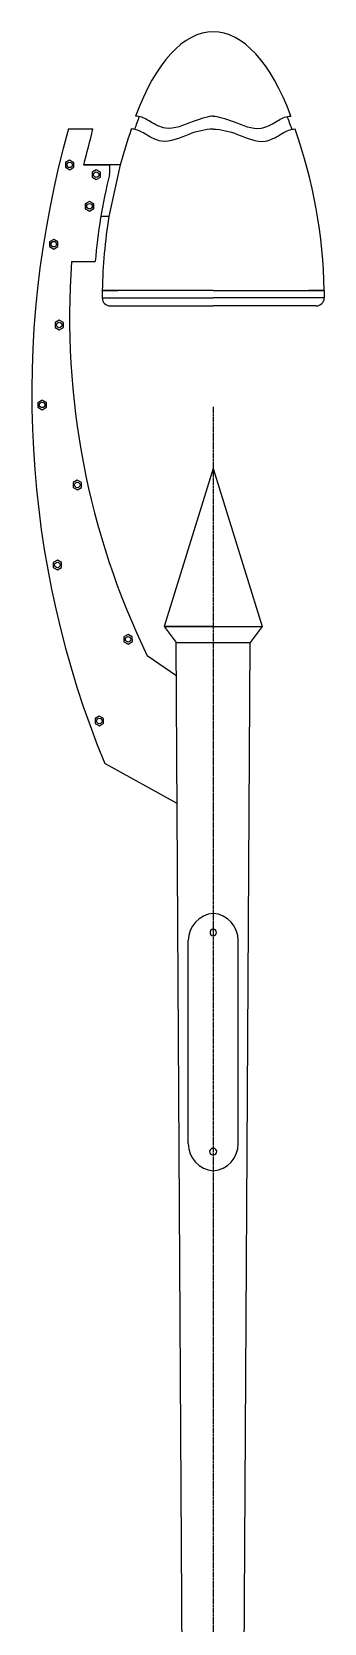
# Model space of a CAD drawing. Header units: millimetres. Extents: x 0 to 13338, y 0 to 11580.
# Drawn here: x 10275 to 10729, y 2539 to 5009 of the extents above; entities that cross this region are included whole.
import ezdxf

# ---------------------------------------------------------------- set-up
doc = ezdxf.new("R2010")
doc.units = ezdxf.units.MM
doc.linetypes.add('CENTER', pattern=[50.8, 31.75, -6.35, 6.35, -6.35])
doc.layers.add('axes', color=40, linetype='CENTER')
doc.layers.add('dwgmodels.com', color=250, linetype='Continuous')

# ---------------------------------------------------------------- blocks, each defined once
blk = doc.blocks.new('Public Light 10_side_dwgmodels.com')
at = {"color": 0}
for p, q in [((-224.9, 4147.4), (-187, 4147.4)), ((-201.3, 4091.3), (-161, 4091.3)), ((-144.4, 4091.3), (-201.3, 4091.3)), ((-144.4, 4091.3), (-162.1, 4011.3)), ((-162.1, 4011.3), (-174.8, 4011.3)), ((-220.3, 3941.3), (-183.4, 3941.3)), ((-172.5, 3896.5), (-148.5, 3896.5)), ((0, 3896.5), (-172.5, 3896.5)), ((-172.5, 3896.5), (-172.5, 3885)), ((-172.5, 3885), (0, 3885)), ((0, 3896.5), (172.5, 3896.5)), ((172.5, 3885), (0, 3885)), ((172.5, 3896.5), (148.5, 3896.5)), ((172.5, 3896.5), (172.5, 3885)), ((-160, 3872.5), (0, 3872.5)), ((160, 3872.5), (0, 3872.5)), ((0, 3620), (-76, 3375)), ((0, 3620), (76, 3375)), ((-76, 3375), (-57.5, 3350)), ((0, 3375), (-76, 3375)), ((-76, 3375), (0, 3375)), ((0, 3375), (76, 3375)), ((76, 3375), (57.5, 3350)), ((-39.3, 160), (-57.5, 3350)), ((-57.5, 3350), (57.5, 3350)), ((39.1, 160), (57.3, 3350)), ((-56.5, 3298), (-102.7, 3329.7)), ((-56.1, 3100), (-168.6, 3162.1)), ((-38.9, 2572.4), (-38.9, 2887.4)), ((38.9, 2572.4), (38.9, 2887.4))]:
    blk.add_line(p, q, dxfattribs=at)
for points in [[(-223, 4084), (-216.6, 4087.8), (-216.7, 4095.3), (-223.2, 4099), (-229.6, 4095.2), (-229.6, 4087.7)], [(-181.8, 4068.8), (-175.3, 4072.6), (-175.4, 4080.1), (-181.9, 4083.8), (-188.4, 4080), (-188.3, 4072.5)], [(-192.2, 4019.8), (-185.8, 4023.6), (-185.8, 4031.1), (-192.4, 4034.8), (-198.8, 4031), (-198.8, 4023.5)], [(-247.8, 3960.9), (-241.3, 3964.7), (-241.4, 3972.2), (-247.9, 3975.9), (-254.4, 3972.1), (-254.3, 3964.6)], [(-239.3, 3835.5), (-232.9, 3839.3), (-232.9, 3846.8), (-239.5, 3850.5), (-245.9, 3846.7), (-245.9, 3839.2)], [(-265.8, 3711.5), (-259.4, 3715.3), (-259.4, 3722.8), (-266, 3726.5), (-272.4, 3722.7), (-272.4, 3715.2)], [(-211.2, 3587.1), (-204.8, 3590.9), (-204.8, 3598.4), (-211.4, 3602.1), (-217.8, 3598.3), (-217.8, 3590.8)], [(-242.1, 3462.9), (-235.7, 3466.7), (-235.7, 3474.2), (-242.3, 3477.9), (-248.7, 3474.1), (-248.6, 3466.6)], [(-132.2, 3347.6), (-125.7, 3351.5), (-125.8, 3359), (-132.3, 3362.6), (-138.8, 3358.8), (-138.7, 3351.3)], [(-177, 3220.9), (-170.6, 3224.7), (-170.6, 3232.2), (-177.2, 3235.9), (-183.6, 3232.1), (-183.5, 3224.6)]]:
    blk.add_lwpolyline(points, close=True, dxfattribs=at)
for centre in [(-223.1, 4091.5), (-181.8, 4076.3), (-192.3, 4027.3), (-247.8, 3968.4), (-239.4, 3843), (-265.9, 3719), (-211.3, 3594.6), (-242.2, 3470.4), (-132.3, 3355.1), (-177.1, 3228.4)]:
    blk.add_circle(centre, 4.25, dxfattribs=at)
for centre, radius, start, end in [((621.9, 3882.9), 789.6, 158.9426, 160.477), ((-621.9, 3882.9), 789.6, 19.522, 21.0564), ((1227.9, 3736.1), 1509.9, 164.1928, 202.3441), ((-4322, 5170.8), 4259.8, 345.32, 346.0986), ((622, 3882.4), 794.6, 160.5684, 164.7588), ((-621.9, 3882.4), 794.6, 1.0145, 19.4306), ((635.1, 3876.3), 821, 165.9326, 175.4539), ((-238, 4085.3), 77.3, 352.9175, 4.4007), ((622, 3882.4), 794.6, 170.6654, 178.9845), ((977.9, 3854.6), 1201.3, 175.8608, 205.9095), ((-160, 3885), 12.5, 179.9995, 269.9995), ((160, 3885), 12.5, 269.9995, 359.9995), ((3.6, 2887.4), 42.5, 94.8056, 180), ((-3.6, 2887.4), 42.5, 0, 85.1944), ((0, 2899.9), 5, 90, 270), ((0, 2899.9), 5, 270, 90), ((3.6, 2572.4), 42.5, 180, 265.1944), ((-3.6, 2572.4), 42.5, 274.8056, 0), ((-0.6, 2559.9), 5, 90, 270), ((0.6, 2559.9), 5, 270, 90)]:
    blk.add_arc(centre, radius, start, end, dxfattribs=at)
blk.add_ellipse((0, 3897), major_axis=(0, 401), ratio=0.407579, start_param=5.451872, end_param=7.114499, dxfattribs=at)
for points in [[(0, 4167.2), (-6.4, 4166.8), (-32.9, 4159.7), (-68.7, 4142.1), (-96.2, 4157.3), (-110.7, 4166.4), (-119.1, 4167.2), (-120.9, 4167.2)], [(0, 4167.2), (6.4, 4166.8), (32.9, 4159.7), (68.7, 4142.1), (96.2, 4157.3), (110.7, 4166.4), (119.1, 4167.2), (120.9, 4167.2)]]:
    blk.add_open_spline(points, degree=3, knots=[0, 0, 0, 0, 38.592697, 82.956633, 108.224311, 128.207624, 133.365055, 133.365055, 133.365055, 133.365055], dxfattribs=at)
for points, start_tangent, end_tangent in [([(0, 4146.8), (-37.7, 4138.8), (-80.9, 4128.4), (-104.1, 4138.4), (-122.2, 4146.7), (-127.4, 4147.2)], (-1, -0.000091), (-0.999999, -0.001116)), ([(0, 4146.8), (37.8, 4138.8), (80.9, 4128.4), (104.1, 4138.4), (122.2, 4146.7), (127.4, 4147.2)], (1, -0.000109), (0.999999, -0.001134))]:
    blk.add_spline(points, degree=3, dxfattribs=dict(at, start_tangent=start_tangent, end_tangent=end_tangent))
at = {"layer": 'axes', "ltscale": 0.1}
blk.add_line((0, 3715.9), (0, -237.2), dxfattribs=at)

msp = doc.modelspace()

# ---------------------------------------------------------------- block references
at = {"layer": 'dwgmodels.com'}
msp.add_blockref('Public Light 10_side_dwgmodels.com', (10556.8, 710.8), dxfattribs=at)

doc.saveas('drawing.dxf')
